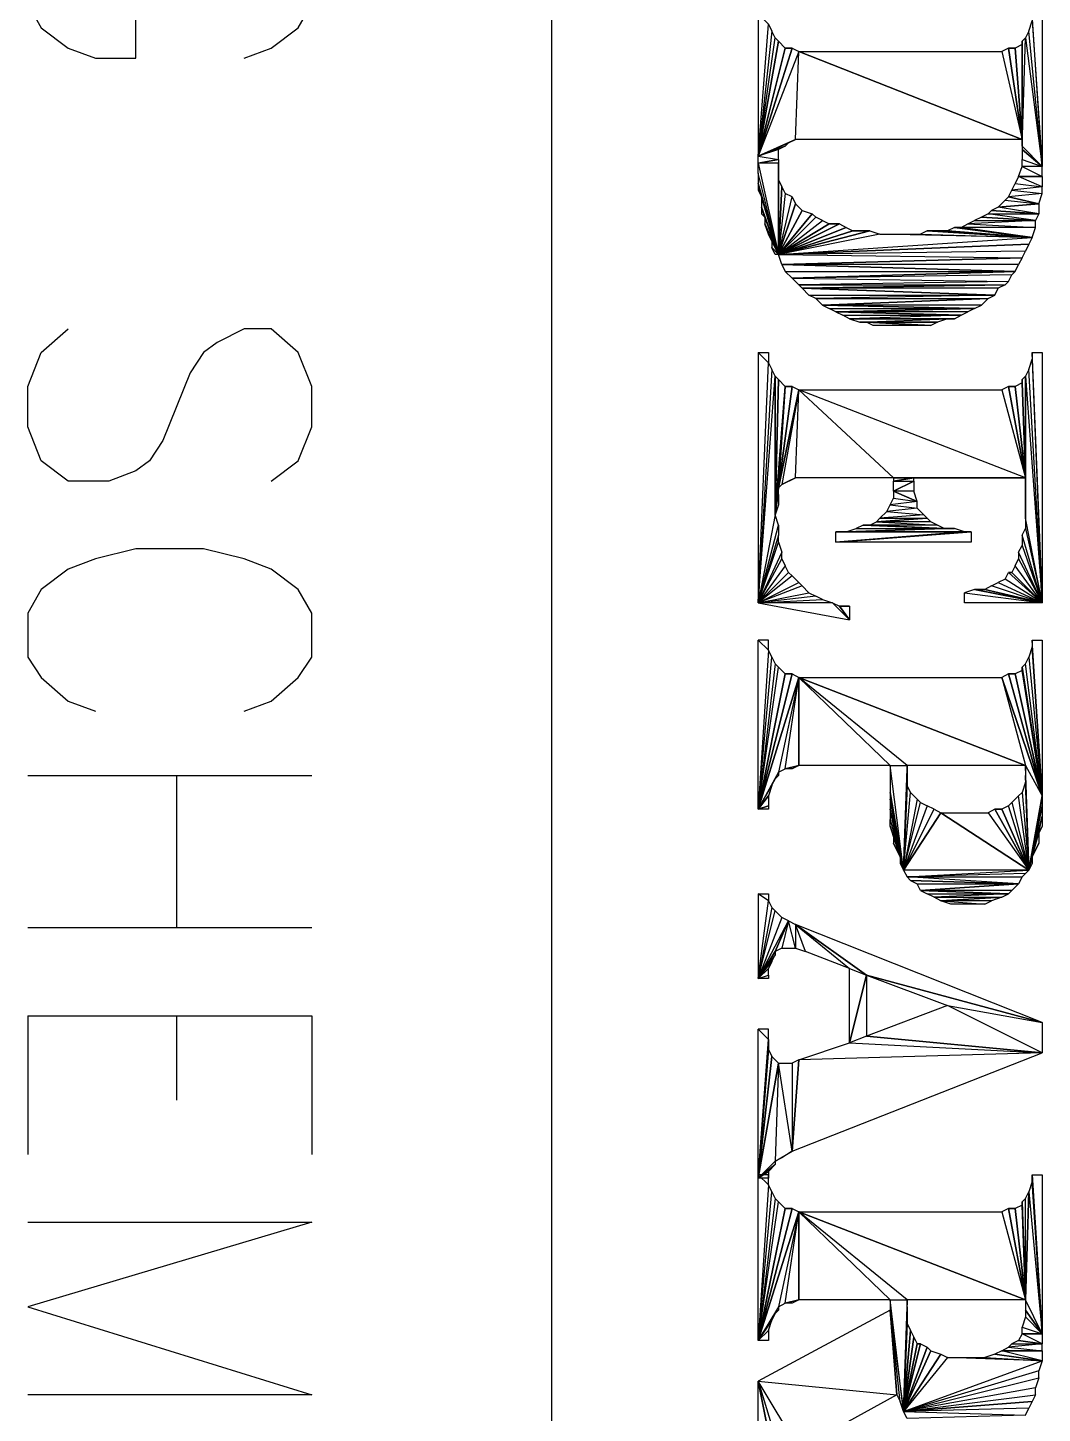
# Model space of a CAD drawing. Header units: metres. Extents: x 0 to 1000, y 0 to 1134.
# Drawn here: x 106.29 to 125.34, y 102.95 to 128.95 of the extents above; entities that cross this region are included whole.
import ezdxf

# ---------------------------------------------------------------- set-up
doc = ezdxf.new("R2010")
doc.units = ezdxf.units.M
doc.layers.add('PLOTS_FINAL', color=1, linetype='Continuous')
doc.layers.add('ROADS', color=1, linetype='Continuous')

msp = doc.modelspace()

# ---------------------------------------------------------------- linework, layer by layer
at = {"layer": 'PLOTS_FINAL', "color": 1}
for points in [[(110.356, 128.383), (110.864, 128.573), (111.372, 128.954), (111.626, 129.399), (111.626, 130.224), (111.372, 130.605), (110.864, 130.986), (110.356, 131.24), (109.594, 131.431), (108.324, 131.431), (107.562, 131.24), (107.054, 130.986), (106.546, 130.605), (106.292, 130.224), (106.292, 129.399), (106.546, 128.954), (107.054, 128.573), (107.562, 128.383), (108.324, 128.383), (108.324, 129.399)], [(110.864, 120.445), (111.372, 120.826), (111.626, 121.461), (111.626, 122.223), (111.372, 122.858), (110.864, 123.303), (110.356, 123.303), (109.848, 123.049), (109.594, 122.858), (109.34, 122.477), (108.832, 121.207), (108.578, 120.826), (108.324, 120.636), (107.816, 120.445), (107.054, 120.445), (106.546, 120.826), (106.292, 121.461), (106.292, 122.223), (106.546, 122.858), (107.054, 123.303)], [(110.356, 116.127), (110.864, 116.318), (111.372, 116.762), (111.626, 117.143), (111.626, 117.969), (111.372, 118.413), (110.864, 118.794), (110.356, 118.985), (109.594, 119.175), (108.324, 119.175), (107.562, 118.985), (107.054, 118.794), (106.546, 118.413), (106.292, 117.969), (106.292, 117.143), (106.546, 116.762), (107.054, 116.318), (107.562, 116.127)], [(106.292, 110.412), (111.626, 110.412), (111.626, 107.809)], [(106.292, 106.539), (111.626, 106.539), (106.292, 104.951), (111.626, 103.3), (106.292, 103.3)]]:
    msp.add_lwpolyline(points, dxfattribs=at)
for points in [[(120.008, 126.541), (120.198, 129.018), (120.008, 129.208)], [(120.262, 128.891), (120.008, 126.541), (120.198, 129.018)], [(125.342, 126.351), (125.088, 128.891), (125.151, 129.081)], [(125.151, 129.081), (125.342, 126.351), (125.151, 129.208)], [(125.342, 126.351), (125.151, 129.208), (125.342, 129.208)], [(120.008, 126.541), (120.325, 128.764), (120.262, 128.891)], [(120.389, 128.7), (120.008, 126.541), (120.325, 128.764)], [(125.024, 128.764), (124.961, 128.7), (124.961, 126.732)], [(125.342, 126.351), (124.961, 126.732), (125.024, 128.764)], [(125.024, 128.764), (125.342, 126.351), (125.088, 128.891)], [(120.389, 128.7), (120.516, 128.573), (120.008, 126.541)], [(120.643, 128.573), (120.77, 128.51), (120.008, 126.541)], [(120.516, 128.573), (120.643, 128.573), (120.008, 126.541)], [(120.706, 126.859), (120.77, 128.51), (120.008, 126.541)], [(120.643, 128.573), (120.516, 128.573)], [(124.961, 126.859), (120.706, 126.859), (120.77, 128.51)], [(124.961, 126.859), (120.77, 128.51), (124.58, 128.51)], [(124.707, 128.573), (124.58, 128.51), (124.961, 126.859)], [(124.707, 128.573), (124.834, 128.573)], [(124.834, 128.573), (124.707, 128.573), (124.961, 126.859)], [(124.834, 128.573), (124.961, 126.859), (124.961, 128.637)], [(124.961, 128.637), (124.961, 126.732), (124.961, 128.7)], [(124.961, 126.859), (124.961, 128.637), (124.961, 126.732)], [(120.008, 126.541), (120.579, 126.795), (120.706, 126.859)], [(120.516, 126.732), (120.008, 126.541), (120.579, 126.795)], [(120.516, 126.732), (120.389, 126.668), (120.008, 126.541)], [(120.389, 126.668), (120.008, 126.541), (120.389, 126.478)], [(124.961, 126.668), (125.342, 126.351), (124.961, 126.732)], [(124.961, 126.668), (124.961, 126.478), (125.342, 126.351)], [(120.008, 126.541), (120.389, 126.478), (120.008, 126.414)], [(120.389, 126.478), (120.389, 126.414), (120.008, 126.414)], [(120.389, 124.7), (120.008, 126.224), (120.008, 126.414)], [(120.389, 126.414), (120.008, 126.414), (120.389, 124.7)], [(120.389, 126.414), (120.389, 126.287), (120.389, 124.7)], [(124.961, 126.478), (125.342, 126.351), (124.961, 126.351)], [(120.008, 126.033), (120.389, 124.7), (120.008, 126.224)], [(120.389, 126.287), (120.389, 126.097), (120.389, 124.7)], [(124.834, 126.033), (125.342, 125.97), (124.897, 126.16)], [(124.961, 126.351), (125.342, 126.16), (124.897, 126.16)], [(125.342, 125.97), (124.897, 126.16), (125.342, 126.16)], [(125.342, 126.351), (124.961, 126.351), (125.342, 126.16)], [(120.008, 125.906), (120.071, 125.779), (120.008, 126.033)], [(120.071, 125.779), (120.008, 126.033), (120.389, 124.7)], [(120.389, 126.097), (120.452, 125.97), (120.389, 124.7)], [(120.452, 125.97), (120.516, 125.843), (120.389, 124.7)], [(124.77, 125.906), (125.342, 125.843), (124.707, 125.779)], [(124.834, 126.033), (125.342, 125.97), (124.77, 125.906)], [(125.342, 125.97), (124.77, 125.906), (125.342, 125.843)], [(120.071, 125.589), (120.389, 124.7), (120.071, 125.779)], [(120.389, 124.7), (120.643, 125.779), (120.516, 125.843)], [(120.706, 125.652), (120.389, 124.7), (120.643, 125.779)], [(120.706, 125.652), (120.833, 125.525), (120.389, 124.7)], [(124.643, 125.716), (125.278, 125.652), (124.516, 125.589)], [(125.278, 125.462), (124.516, 125.589), (125.278, 125.652)], [(124.707, 125.779), (124.643, 125.716), (125.278, 125.652)], [(125.342, 125.843), (124.707, 125.779), (125.278, 125.652)], [(120.071, 125.462), (120.135, 125.398), (120.071, 125.589)], [(120.135, 125.398), (120.071, 125.589), (120.389, 124.7)], [(120.135, 125.398), (120.135, 125.271), (120.389, 124.7)], [(120.833, 125.525), (121.024, 125.462), (120.389, 124.7)], [(121.024, 125.462), (121.087, 125.398), (120.389, 124.7)], [(120.389, 124.7), (121.214, 125.335), (121.087, 125.398)], [(124.199, 125.398), (124.072, 125.335), (125.215, 125.335)], [(124.199, 125.398), (125.215, 125.335), (124.326, 125.462)], [(124.326, 125.462), (125.278, 125.462), (124.389, 125.525)], [(125.215, 125.335), (124.326, 125.462), (125.278, 125.462)], [(124.389, 125.525), (125.278, 125.462), (124.516, 125.589)], [(120.389, 124.7), (120.198, 125.081), (120.135, 125.271)], [(120.262, 124.954), (120.389, 124.7), (120.198, 125.081)], [(121.341, 125.271), (120.389, 124.7), (121.214, 125.335)], [(121.532, 125.271), (121.659, 125.208), (120.389, 124.7)], [(121.341, 125.271), (121.532, 125.271), (120.389, 124.7)], [(121.659, 125.208), (121.786, 125.144), (120.389, 124.7)], [(122.103, 125.144), (122.294, 125.081), (120.389, 124.7)], [(121.786, 125.144), (122.103, 125.144), (120.389, 124.7)], [(120.389, 124.7), (125.151, 125.017), (122.294, 125.081)], [(121.532, 125.271), (121.341, 125.271)], [(122.103, 125.144), (121.786, 125.144)], [(125.151, 125.017), (122.294, 125.081), (123.056, 125.081)], [(123.183, 125.144), (123.056, 125.081), (125.151, 125.017)], [(123.183, 125.144), (123.564, 125.144)], [(123.564, 125.144), (123.183, 125.144), (125.151, 125.017)], [(123.691, 125.208), (123.564, 125.144), (125.151, 125.017)], [(123.691, 125.208), (123.818, 125.208)], [(123.818, 125.208), (123.691, 125.208), (125.151, 125.017)], [(123.945, 125.271), (125.215, 125.208), (123.818, 125.208)], [(125.215, 125.208), (123.818, 125.208), (125.151, 125.017)], [(124.072, 125.335), (125.215, 125.335), (123.945, 125.271)], [(125.215, 125.335), (123.945, 125.271), (125.215, 125.208)], [(120.262, 124.954), (120.262, 124.827), (120.389, 124.7)], [(120.262, 124.827), (120.389, 124.7), (120.325, 124.7)], [(125.088, 124.89), (120.389, 124.7), (125.151, 125.017)], [(125.088, 124.89), (125.024, 124.763), (120.389, 124.7)], [(125.024, 124.763), (120.389, 124.7), (124.961, 124.636)], [(120.389, 124.7), (124.961, 124.636), (120.452, 124.509)], [(124.961, 124.636), (124.897, 124.509), (120.452, 124.509)], [(120.452, 124.509), (120.516, 124.382), (124.834, 124.382)], [(124.897, 124.509), (120.452, 124.509), (124.834, 124.382)], [(120.516, 124.382), (124.834, 124.382), (120.643, 124.255)], [(124.834, 124.382), (124.77, 124.319), (120.643, 124.255)], [(124.77, 124.319), (120.643, 124.255), (124.707, 124.192)], [(120.643, 124.255), (124.707, 124.192), (120.77, 124.128)], [(124.707, 124.192), (120.77, 124.128), (124.643, 124.128)], [(120.77, 124.128), (124.643, 124.128), (120.833, 124.065)], [(124.643, 124.128), (124.516, 124.065), (120.833, 124.065)], [(120.833, 124.065), (120.96, 123.938), (124.453, 123.938)], [(124.516, 124.065), (120.833, 124.065), (124.453, 123.938)], [(120.96, 123.938), (124.453, 123.938), (121.087, 123.874)], [(124.453, 123.938), (121.087, 123.874), (124.326, 123.874)], [(121.087, 123.874), (124.326, 123.874), (121.214, 123.747)], [(124.326, 123.874), (124.199, 123.747), (121.214, 123.747)], [(121.214, 123.747), (121.341, 123.684), (124.072, 123.684)], [(124.199, 123.747), (121.214, 123.747), (124.072, 123.684)], [(121.341, 123.684), (124.072, 123.684), (121.468, 123.62)], [(124.072, 123.684), (123.945, 123.62), (121.468, 123.62)], [(121.468, 123.62), (121.595, 123.557), (123.818, 123.557)], [(123.945, 123.62), (121.468, 123.62), (123.818, 123.557)], [(121.595, 123.557), (123.818, 123.557), (121.722, 123.493)], [(123.818, 123.557), (121.722, 123.493), (123.691, 123.493)], [(123.691, 123.493), (123.564, 123.493), (121.722, 123.493)], [(123.564, 123.493), (121.722, 123.493), (121.913, 123.43)], [(123.564, 123.493), (123.373, 123.43), (121.913, 123.43)], [(121.913, 123.43), (122.04, 123.43), (123.373, 123.43)], [(122.04, 123.43), (123.246, 123.366), (122.167, 123.366)], [(122.04, 123.43), (123.373, 123.43), (123.246, 123.366)], [(120.008, 118.159), (120.198, 122.668), (120.008, 122.858)], [(120.198, 122.668), (120.008, 122.858), (120.198, 122.858)], [(125.151, 122.731), (125.342, 118.159), (125.151, 122.858)], [(125.342, 118.159), (125.151, 122.858), (125.342, 122.858)], [(120.262, 122.541), (120.008, 118.159), (120.198, 122.668)], [(120.008, 118.159), (120.325, 122.414), (120.262, 122.541)], [(125.024, 122.414), (125.342, 118.159), (125.088, 122.541)], [(125.342, 118.159), (125.088, 122.541), (125.151, 122.731)], [(120.325, 119.81), (120.008, 118.159), (120.325, 122.414)], [(120.325, 122.414), (120.389, 122.35), (120.325, 119.81)], [(120.389, 122.35), (120.516, 122.223), (120.325, 119.81)], [(120.516, 122.223), (120.389, 120.318), (120.325, 119.81)], [(120.643, 122.223), (120.77, 122.16), (120.389, 120.318)], [(120.516, 122.223), (120.643, 122.223), (120.389, 120.318)], [(120.643, 122.223), (120.516, 122.223)], [(124.707, 122.223), (124.58, 122.16), (125.024, 120.509)], [(124.707, 122.223), (124.834, 122.223)], [(124.834, 122.223), (124.707, 122.223), (125.024, 120.509)], [(124.961, 122.287), (124.834, 122.223), (125.024, 120.509)], [(125.024, 120.509), (124.961, 122.35), (125.024, 122.414)], [(124.961, 122.287), (125.024, 120.509), (124.961, 122.35)], [(125.024, 122.414), (125.024, 120.509), (125.024, 119.747)], [(125.342, 118.159), (125.024, 119.747), (125.024, 122.414)], [(120.77, 122.16), (120.452, 120.382), (120.389, 120.318)], [(120.706, 120.509), (120.77, 122.16), (120.452, 120.382)], [(122.548, 120.509), (120.706, 120.509), (120.77, 122.16)], [(122.548, 120.509), (125.024, 120.509), (120.77, 122.16)], [(125.024, 120.509), (120.77, 122.16), (124.58, 122.16)], [(120.706, 120.509), (120.579, 120.445), (120.452, 120.382)], [(122.929, 120.509), (122.548, 120.445), (122.929, 120.445)], [(125.024, 120.509), (122.929, 120.509), (122.548, 120.509)], [(122.929, 120.509), (122.548, 120.509), (122.548, 120.445)], [(122.929, 120.445), (122.929, 120.255), (122.548, 120.255)], [(122.548, 120.445), (122.929, 120.445), (122.548, 120.255)], [(120.325, 119.81), (120.389, 120.191), (120.389, 120.318)], [(120.389, 120.001), (120.325, 119.81), (120.389, 120.191)], [(122.548, 120.255), (122.548, 120.128), (122.992, 120.064)], [(122.929, 120.255), (122.548, 120.255), (122.992, 120.064)], [(122.484, 120.001), (122.992, 119.937), (122.421, 119.874)], [(122.992, 119.937), (122.421, 119.874), (123.119, 119.81)], [(122.548, 120.128), (122.992, 120.064), (122.484, 120.001)], [(122.992, 120.064), (122.484, 120.001), (122.992, 119.937)], [(120.008, 118.159), (120.389, 119.62), (120.325, 119.81)], [(120.389, 119.429), (120.008, 118.159), (120.389, 119.62)], [(121.976, 119.62), (121.849, 119.556), (123.5, 119.556)], [(121.976, 119.62), (122.103, 119.62)], [(122.103, 119.62), (121.976, 119.62), (123.5, 119.556)], [(122.23, 119.683), (123.373, 119.62), (122.103, 119.62)], [(123.373, 119.62), (122.103, 119.62), (123.5, 119.556)], [(123.183, 119.747), (123.246, 119.683), (122.23, 119.683)], [(122.294, 119.747), (123.183, 119.747), (122.23, 119.683)], [(123.246, 119.683), (122.23, 119.683), (123.373, 119.62)], [(122.421, 119.874), (123.119, 119.81), (122.294, 119.747)], [(123.119, 119.81), (122.294, 119.747), (123.183, 119.747)], [(125.024, 119.556), (125.342, 118.159), (125.024, 119.747)], [(120.008, 118.159), (120.389, 119.302), (120.389, 119.429)], [(124.008, 119.493), (124.008, 119.302), (121.468, 119.302)], [(123.881, 119.493), (124.008, 119.493), (121.468, 119.302)], [(121.468, 119.493), (123.881, 119.493), (121.468, 119.302)], [(121.468, 119.493), (121.659, 119.493)], [(121.659, 119.493), (121.468, 119.493), (123.881, 119.493)], [(123.691, 119.556), (121.659, 119.493), (123.881, 119.493)], [(123.5, 119.556), (123.691, 119.556), (121.659, 119.493)], [(121.849, 119.556), (123.5, 119.556), (121.659, 119.493)], [(123.691, 119.556), (123.5, 119.556)], [(124.008, 119.493), (123.881, 119.493)], [(125.342, 118.159), (124.961, 119.429), (125.024, 119.556)], [(124.961, 119.239), (125.342, 118.159), (124.961, 119.429)], [(120.452, 119.112), (120.008, 118.159), (120.389, 119.302)], [(120.008, 118.159), (120.452, 118.985), (120.452, 119.112)], [(125.342, 118.159), (124.897, 119.112), (124.961, 119.239)], [(124.897, 118.985), (125.342, 118.159), (124.897, 119.112)], [(120.516, 118.858), (120.008, 118.159), (120.452, 118.985)], [(120.008, 118.159), (120.579, 118.731), (120.516, 118.858)], [(124.77, 118.731), (125.342, 118.159), (124.834, 118.858)], [(125.342, 118.159), (124.834, 118.858), (124.897, 118.985)], [(120.643, 118.667), (120.008, 118.159), (120.579, 118.731)], [(120.008, 118.159), (120.77, 118.54), (120.643, 118.667)], [(124.516, 118.54), (125.342, 118.159), (124.643, 118.604)], [(125.342, 118.159), (124.643, 118.604), (124.707, 118.731)], [(124.707, 118.731), (124.77, 118.731)], [(124.77, 118.731), (124.707, 118.731), (125.342, 118.159)], [(120.833, 118.477), (120.008, 118.159), (120.77, 118.54)], [(120.008, 118.159), (120.96, 118.35), (120.833, 118.477)], [(121.087, 118.286), (120.008, 118.159), (120.96, 118.35)], [(124.072, 118.413), (123.881, 118.35), (125.342, 118.159)], [(123.881, 118.35), (125.342, 118.159), (123.881, 118.159)], [(124.072, 118.413), (124.262, 118.413)], [(124.262, 118.413), (124.072, 118.413), (125.342, 118.159)], [(124.262, 118.413), (125.342, 118.159), (124.389, 118.477)], [(125.342, 118.159), (124.389, 118.477), (124.516, 118.54)], [(120.008, 118.159), (121.214, 118.223), (121.087, 118.286)], [(121.405, 118.159), (120.008, 118.159), (121.214, 118.223)], [(121.722, 117.842), (121.405, 118.159), (120.008, 118.159)], [(121.532, 118.096), (121.722, 117.842), (121.405, 118.159)], [(121.722, 118.096), (121.532, 118.096)], [(121.532, 118.096), (121.722, 118.096), (121.722, 117.842)], [(120.198, 117.461), (120.008, 117.461), (120.198, 117.27)], [(120.008, 117.461), (120.198, 117.27), (120.008, 114.286)], [(125.151, 117.334), (125.088, 117.143), (125.342, 114.54)], [(125.151, 117.334), (125.342, 114.54), (125.151, 117.461)], [(125.342, 114.54), (125.151, 117.461), (125.342, 117.461)], [(120.008, 114.286), (120.262, 117.143), (120.198, 117.27)], [(120.325, 117.016), (120.008, 114.286), (120.262, 117.143)], [(120.008, 114.286), (120.389, 116.953), (120.325, 117.016)], [(124.961, 116.953), (125.342, 114.54), (125.024, 117.016)], [(125.342, 114.54), (125.024, 117.016), (125.088, 117.143)], [(120.516, 116.826), (120.008, 114.286), (120.389, 116.953)], [(120.643, 116.826), (120.77, 116.762), (120.008, 114.286)], [(120.516, 116.826), (120.643, 116.826), (120.008, 114.286)], [(120.77, 116.762), (120.389, 114.984), (120.008, 114.286)], [(120.516, 115.048), (120.77, 116.762), (120.389, 114.984)], [(120.643, 116.826), (120.516, 116.826)], [(120.77, 115.111), (120.516, 115.048), (120.77, 116.762)], [(125.024, 115.111), (122.802, 115.111), (120.77, 116.762)], [(122.802, 115.111), (120.77, 116.762), (122.484, 115.111)], [(120.77, 116.762), (122.484, 115.111), (120.77, 115.111)], [(120.77, 116.762), (124.58, 116.762), (125.024, 115.111)], [(124.707, 116.826), (124.58, 116.762), (125.342, 114.54)], [(124.58, 116.762), (125.024, 115.111), (125.342, 114.54)], [(124.707, 116.826), (124.834, 116.826)], [(124.834, 116.826), (124.707, 116.826), (125.342, 114.54)], [(124.834, 116.826), (125.342, 114.54), (124.961, 116.889)], [(125.342, 114.54), (124.961, 116.889), (124.961, 116.953)], [(120.325, 114.857), (120.389, 114.984), (120.008, 114.286)], [(120.389, 114.921), (120.325, 114.857), (120.389, 114.984)], [(120.77, 115.111), (120.643, 115.048), (120.516, 115.048)], [(122.484, 114.603), (122.738, 113.143), (122.484, 115.111)], [(122.738, 113.143), (122.484, 115.111), (122.802, 115.111)], [(122.738, 113.143), (122.802, 115.048), (122.802, 115.111)], [(122.802, 114.857), (122.738, 113.143), (122.802, 115.048)], [(125.024, 115.111), (125.024, 114.921), (125.088, 113.143)], [(125.024, 115.111), (125.342, 114.54), (125.088, 113.143)], [(120.008, 114.286), (120.262, 114.73), (120.325, 114.857)], [(120.198, 114.54), (120.008, 114.286), (120.262, 114.73)], [(122.802, 114.857), (122.802, 114.73), (122.738, 113.143)], [(122.738, 113.143), (122.865, 114.603), (122.802, 114.73)], [(125.024, 114.794), (124.961, 114.603), (125.088, 113.143)], [(125.024, 114.921), (125.024, 114.794), (125.088, 113.143)], [(120.198, 114.54), (120.198, 114.349), (120.008, 114.286)], [(122.484, 114.603), (122.484, 114.476), (122.738, 113.143)], [(122.484, 114.476), (122.484, 114.286), (122.738, 113.143)], [(122.992, 114.476), (122.738, 113.143), (122.865, 114.603)], [(122.738, 113.143), (123.056, 114.413), (122.992, 114.476)], [(124.77, 114.413), (125.088, 113.143), (124.897, 114.54)], [(125.088, 113.143), (124.897, 114.54), (124.961, 114.603)], [(125.342, 114.54), (125.342, 114.349), (125.088, 113.143)], [(120.198, 114.349), (120.198, 114.286), (120.008, 114.286)], [(122.484, 114.095), (122.675, 113.397), (122.484, 114.286)], [(122.675, 113.397), (122.484, 114.286), (122.738, 113.143)], [(123.183, 114.349), (122.738, 113.143), (123.056, 114.413)], [(122.738, 113.143), (123.31, 114.286), (123.183, 114.349)], [(123.437, 114.222), (122.738, 113.143), (123.31, 114.286)], [(125.088, 113.143), (122.738, 113.143), (123.437, 114.222)], [(123.437, 114.222), (124.326, 114.222), (125.088, 113.143)], [(124.326, 114.222), (125.088, 113.143), (124.453, 114.286)], [(124.453, 114.286), (124.58, 114.286)], [(124.58, 114.286), (124.453, 114.286), (125.088, 113.143)], [(124.58, 114.286), (125.088, 113.143), (124.707, 114.349)], [(125.088, 113.143), (124.707, 114.349), (124.77, 114.413)], [(125.342, 114.349), (125.342, 114.159), (125.088, 113.143)], [(125.342, 114.159), (125.151, 113.397), (125.088, 113.143)], [(125.278, 113.841), (125.342, 114.159), (125.151, 113.397)], [(125.342, 113.968), (125.278, 113.841), (125.342, 114.159)], [(122.675, 113.397), (122.484, 113.968), (122.484, 114.095)], [(122.548, 113.778), (122.675, 113.397), (122.484, 113.968)], [(122.548, 113.778), (122.548, 113.651), (122.675, 113.397)], [(122.548, 113.651), (122.611, 113.524), (122.675, 113.397)], [(125.278, 113.841), (125.278, 113.651), (125.151, 113.397)], [(125.278, 113.651), (125.215, 113.524), (125.151, 113.397)], [(122.675, 113.397), (122.675, 113.27), (122.738, 113.143)], [(125.151, 113.397), (125.151, 113.27), (125.088, 113.143)], [(122.802, 113.016), (125.088, 113.143), (122.738, 113.143)], [(125.024, 113.079), (122.802, 113.016), (125.088, 113.143)], [(122.802, 113.016), (124.961, 113.016), (125.024, 113.079)], [(122.865, 112.952), (124.897, 112.889), (122.802, 113.016)], [(124.897, 112.889), (122.802, 113.016), (124.961, 113.016)], [(122.865, 112.952), (122.992, 112.889), (124.897, 112.889)], [(122.992, 112.889), (124.897, 112.889), (123.056, 112.762)], [(124.897, 112.889), (124.77, 112.762), (123.056, 112.762)], [(120.008, 111.111), (120.198, 112.571), (120.008, 112.698)], [(120.198, 112.571), (120.008, 112.698), (120.198, 112.698)], [(123.056, 112.762), (123.183, 112.698), (124.707, 112.698)], [(124.77, 112.762), (123.056, 112.762), (124.707, 112.698)], [(123.183, 112.698), (124.707, 112.698), (123.31, 112.635)], [(124.707, 112.698), (123.31, 112.635), (124.58, 112.635)], [(123.31, 112.635), (124.58, 112.635), (123.437, 112.571)], [(124.58, 112.635), (124.389, 112.571), (123.437, 112.571)], [(120.262, 112.444), (120.008, 111.111), (120.198, 112.571)], [(120.008, 111.111), (120.325, 112.381), (120.262, 112.444)], [(120.452, 112.254), (120.008, 111.111), (120.325, 112.381)], [(124.389, 112.571), (123.437, 112.571), (124.262, 112.508)], [(123.437, 112.571), (124.262, 112.508), (123.627, 112.508)], [(120.008, 111.111), (120.579, 112.19), (120.452, 112.254)], [(120.325, 111.619), (120.008, 111.111), (120.579, 112.19)], [(120.579, 112.19), (120.452, 111.682), (120.325, 111.619)], [(120.706, 111.682), (120.579, 112.19), (120.452, 111.682)], [(120.706, 112.127), (120.706, 111.682), (120.579, 112.19)], [(120.706, 111.682), (120.897, 111.619), (120.706, 112.127)], [(120.897, 111.619), (120.706, 112.127), (121.722, 111.301)], [(120.706, 112.127), (121.722, 111.301), (122.04, 111.174)], [(120.706, 112.127), (122.04, 111.174), (125.342, 110.285)], [(120.325, 111.619), (120.325, 111.555), (120.008, 111.111)], [(120.008, 111.111), (120.262, 111.428), (120.325, 111.555)], [(120.198, 111.301), (120.008, 111.111), (120.262, 111.428)], [(120.008, 111.111), (120.198, 111.174), (120.198, 111.301)], [(121.722, 111.301), (122.04, 111.174), (121.722, 109.904)], [(120.198, 111.111), (120.008, 111.111), (120.198, 111.174)], [(122.04, 111.174), (122.04, 110.031), (121.722, 109.904)], [(122.04, 111.174), (123.564, 110.603), (125.342, 110.285)], [(123.564, 110.603), (122.04, 110.031), (125.342, 109.714)], [(123.564, 110.603), (125.342, 110.285), (125.342, 109.714)], [(120.198, 110.158), (120.008, 110.158), (120.198, 109.968)], [(120.008, 110.158), (120.198, 109.968), (120.008, 107.364)], [(122.04, 110.031), (121.722, 109.904), (125.342, 109.714)], [(120.198, 109.968), (120.198, 109.777), (120.008, 107.364)], [(120.198, 109.777), (120.262, 109.65), (120.008, 107.364)], [(121.722, 109.904), (125.342, 109.714), (120.77, 109.587)], [(120.262, 109.65), (120.389, 109.523), (120.008, 107.364)], [(120.389, 109.523), (120.325, 107.682), (120.008, 107.364)], [(120.325, 107.682), (120.643, 107.872), (120.389, 109.523)], [(120.389, 109.523), (120.643, 109.523), (120.643, 107.872)], [(125.342, 109.714), (120.77, 109.587), (120.643, 107.872)], [(120.643, 109.523), (120.643, 107.872), (120.77, 109.587)], [(120.325, 107.682), (120.325, 107.618), (120.008, 107.364)], [(120.452, 107.745), (120.325, 107.682), (120.643, 107.872)], [(120.008, 107.364), (120.198, 107.491), (120.325, 107.618)], [(120.198, 107.364), (120.008, 107.364), (120.198, 107.491)], [(120.198, 107.428), (120.008, 107.428), (120.198, 107.237)], [(120.008, 107.428), (120.198, 107.237), (120.008, 104.316)], [(125.342, 104.443), (125.151, 107.301), (125.151, 107.428)], [(125.342, 104.443), (125.151, 107.428), (125.342, 107.428)], [(120.008, 104.316), (120.262, 107.11), (120.198, 107.237)], [(125.088, 107.11), (125.342, 104.443), (125.151, 107.301)], [(120.325, 106.983), (120.008, 104.316), (120.262, 107.11)], [(120.008, 104.316), (120.389, 106.92), (120.325, 106.983)], [(120.516, 106.793), (120.008, 104.316), (120.389, 106.92)], [(124.961, 106.92), (125.024, 105.078), (125.024, 106.983)], [(125.024, 105.078), (124.961, 106.856), (124.961, 106.92)], [(125.024, 105.078), (125.024, 106.983), (125.088, 107.11)], [(125.342, 104.443), (125.024, 105.078), (125.088, 107.11)], [(120.643, 106.793), (120.77, 106.729), (120.008, 104.316)], [(120.516, 106.793), (120.643, 106.793), (120.008, 104.316)], [(120.77, 106.729), (120.389, 104.951), (120.008, 104.316)], [(120.516, 105.015), (120.77, 106.729), (120.389, 104.951)], [(120.643, 106.793), (120.516, 106.793)], [(120.77, 105.078), (120.516, 105.015), (120.77, 106.729)], [(125.024, 105.078), (122.802, 105.078), (120.77, 106.729)], [(122.802, 105.078), (120.77, 106.729), (122.484, 105.078)], [(120.77, 106.729), (122.484, 105.078), (120.77, 105.078)], [(125.024, 105.078), (120.77, 106.729), (124.58, 106.729)], [(124.707, 106.793), (124.58, 106.729), (125.024, 105.078)], [(124.707, 106.793), (124.834, 106.793)], [(124.834, 106.793), (124.707, 106.793), (125.024, 105.078)], [(124.834, 106.793), (125.024, 105.078), (124.961, 106.856)], [(120.77, 105.078), (120.643, 105.015), (120.516, 105.015)], [(122.484, 104.888), (122.738, 102.983), (122.484, 105.078)], [(122.738, 102.983), (122.484, 105.078), (122.802, 105.078)], [(122.738, 102.983), (122.802, 104.951), (122.802, 105.078)], [(125.024, 104.888), (125.342, 104.443), (125.024, 105.078)], [(120.325, 104.824), (120.389, 104.951), (120.008, 104.316)], [(122.484, 104.888), (120.008, 103.554), (122.611, 103.3)], [(120.325, 104.824), (120.262, 104.697), (120.008, 104.316)], [(120.389, 104.888), (120.325, 104.824), (120.389, 104.951)], [(122.611, 103.3), (122.675, 103.173), (122.484, 104.888)], [(122.675, 103.173), (122.484, 104.888), (122.738, 102.983)], [(122.802, 104.824), (122.738, 102.983), (122.802, 104.951)], [(122.802, 104.824), (122.802, 104.634), (122.738, 102.983)], [(125.024, 104.888), (125.024, 104.761), (125.342, 104.443)], [(120.008, 104.316), (120.198, 104.507), (120.262, 104.697)], [(122.802, 104.634), (122.865, 104.507), (122.738, 102.983)], [(125.024, 104.761), (124.961, 104.57), (125.342, 104.443)], [(124.961, 104.57), (125.342, 104.443), (124.961, 104.443)], [(120.198, 104.316), (120.008, 104.316), (120.198, 104.507)], [(122.865, 104.507), (122.929, 104.38), (122.738, 102.983)], [(122.929, 104.38), (122.992, 104.253), (122.738, 102.983)], [(124.897, 104.316), (124.77, 104.253), (125.342, 104.253)], [(124.897, 104.316), (125.342, 104.253), (124.961, 104.443)], [(125.342, 104.253), (124.961, 104.443), (125.342, 104.443)], [(123.056, 104.253), (123.183, 104.189), (122.738, 102.983)], [(122.992, 104.253), (123.056, 104.253), (122.738, 102.983)], [(123.183, 104.189), (123.246, 104.126), (122.738, 102.983)], [(123.246, 104.126), (123.437, 104.062), (122.738, 102.983)], [(123.437, 104.062), (123.564, 103.999), (122.738, 102.983)], [(123.056, 104.253), (122.992, 104.253)], [(124.453, 104.062), (124.262, 103.999), (125.342, 103.935)], [(124.453, 104.062), (125.342, 103.935), (124.58, 104.126)], [(124.707, 104.189), (125.342, 104.126), (124.58, 104.126)], [(125.342, 103.935), (124.58, 104.126), (125.342, 104.126)], [(124.77, 104.253), (125.342, 104.253), (124.707, 104.189)], [(125.342, 104.253), (124.707, 104.189), (125.342, 104.126)], [(122.738, 102.983), (125.342, 103.935), (123.564, 103.999)], [(125.278, 103.745), (122.738, 102.983), (125.342, 103.935)], [(125.342, 103.935), (123.564, 103.999), (124.262, 103.999)], [(122.611, 103.3), (120.77, 102.284), (120.008, 103.554)], [(120.77, 102.284), (120.008, 103.554), (120.452, 102.094)], [(120.008, 103.554), (120.452, 102.094), (120.325, 101.967)], [(120.008, 103.554), (120.325, 101.967), (120.008, 101.586)], [(122.738, 102.983), (125.278, 103.618), (125.278, 103.745)], [(125.215, 103.427), (122.738, 102.983), (125.278, 103.618)], [(122.738, 102.983), (125.215, 103.3), (125.215, 103.427)], [(125.151, 103.173), (122.738, 102.983), (125.215, 103.3)], [(125.151, 103.173), (125.088, 103.046), (122.738, 102.983)], [(125.088, 103.046), (122.738, 102.983), (125.024, 102.919)], [(122.738, 102.983), (125.024, 102.919), (122.802, 102.856)]]:
    msp.add_lwpolyline(points, close=True, dxfattribs=at)
at = {"layer": 'ROADS', "color": 1}
for p, q in [((116.134, 62.279), (116.134, 276.719)), ((106.292, 114.921), (111.626, 114.921)), ((109.086, 114.921), (109.086, 112.063)), ((111.626, 112.063), (106.292, 112.063)), ((106.292, 110.412), (106.292, 107.809)), ((109.086, 110.412), (109.086, 108.825))]:
    msp.add_line(p, q, dxfattribs=at)

doc.saveas('drawing.dxf')
